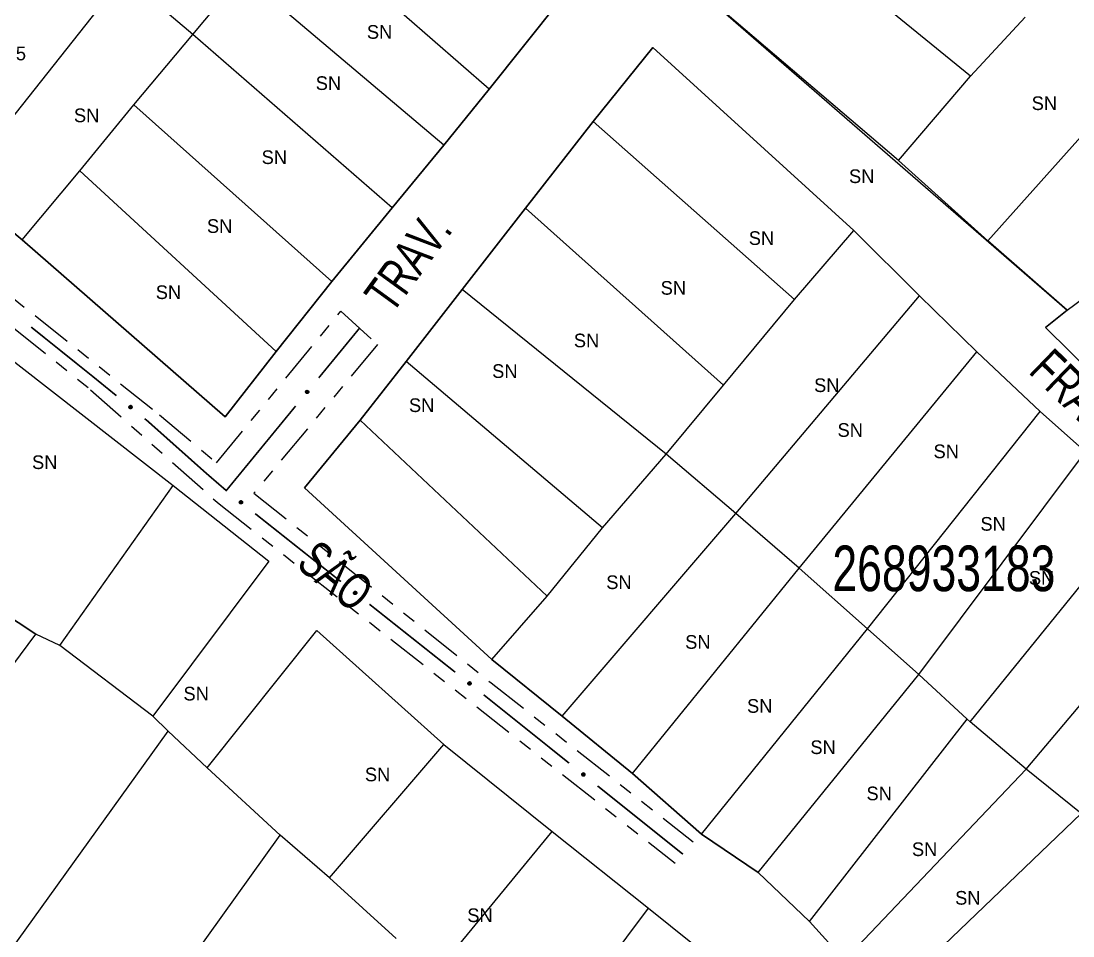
# Model space of a CAD drawing. Extents: x 207981 to 210201, y 4876477 to 4878908.
# Drawn here: x 209645 to 209760.5, y 4877501.6 to 4877602 of the extents above; entities that cross this region are included whole.
import ezdxf
from ezdxf.enums import TextEntityAlignment as Align

# ---------------------------------------------------------------- set-up
doc = ezdxf.new("R2010")
doc.units = 0
doc.header["$LTSCALE"] = 1.5
doc.header["$MEASUREMENT"] = 0
doc.linetypes.add('TRACO_25', pattern=[8, 3, -1, 1, -1, 1, -1])
for name, color, linetype in [('CD_MALHA_LOTES', 7, 'CONTINUOUS'), ('CD_TXT_QUADRA', 255, 'CONTINUOUS'), ('RU-QUADRA', 210, 'CONTINUOUS'), ('SV-EIXO-RUA-N-PAV', 6, 'CONTINUOUS'), ('SV-RUA-NAO-PAV', 7, 'CONTINUOUS'), ('SV-TXT-RUA-N-PAV', 7, 'CONTINUOUS'), ('Th_NmrPort', 1, 'CONTINUOUS')]:
    doc.layers.add(name, color=color, linetype=linetype)
doc.styles.add('ARIAL', font='ARIAL.SHX')

msp = doc.modelspace()

# ---------------------------------------------------------------- linework, layer by layer
at = {"layer": 'CD_MALHA_LOTES', "linetype": 'Continuous', "flags": 128}
for points in [[(209749.210437, 4877595.983251), (209726.475397, 4877614.534412)], [(209696.398832, 4877594.56231), (209674.611085, 4877613.547648)], [(209638.10082, 4877583.90526), (209656.336218, 4877606.956065)], [(209663.875094, 4877600.561835), (209656.336218, 4877606.956065)], [(209663.875094, 4877600.561835), (209669.322031, 4877607.113947)], [(209691.425542, 4877588.404904), (209669.322031, 4877607.113947)], [(209741.316326, 4877586.74714), (209719.291755, 4877605.535125)], [(209704.05612, 4877604.193126), (209696.398832, 4877594.56231)], [(209749.210437, 4877595.983251), (209755.209962, 4877602.456422)], [(209657.401923, 4877592.825606), (209663.875094, 4877600.561835)], [(209685.741782, 4877581.537027), (209663.875094, 4877600.561835)], [(209751.105024, 4877577.905736), (209771.156067, 4877600.325012)], [(209707.805823, 4877591.00996), (209714.357936, 4877599.140895)], [(209714.357936, 4877599.140895), (209736.421977, 4877579.050382)], [(209741.316326, 4877586.74714), (209749.210437, 4877595.983251)], [(209696.398832, 4877594.56231), (209691.425542, 4877588.404904)], [(209651.481339, 4877585.602494), (209657.401923, 4877592.825606)], [(209679.110729, 4877573.445563), (209657.401923, 4877592.825606)], [(209700.385359, 4877581.497556), (209707.805823, 4877591.00996)], [(209729.909335, 4877571.472035), (209707.805823, 4877591.00996)], [(209691.425542, 4877588.404904), (209685.741782, 4877581.537027)], [(209759.828017, 4877570.287918), (209784.062939, 4877588.247021)], [(209751.105024, 4877577.905736), (209741.316326, 4877586.74714)], [(209645.126579, 4877578.024147), (209651.481339, 4877585.602494)], [(209673.032263, 4877565.788275), (209651.481339, 4877585.602494)], [(209645.126579, 4877578.024147), (209638.10082, 4877583.90526)], [(209685.741782, 4877581.537027), (209679.110729, 4877573.445563)], [(209693.438541, 4877572.57721), (209700.385359, 4877581.497556)], [(209722.094165, 4877562.078042), (209700.385359, 4877581.497556)], [(209729.909335, 4877571.472035), (209736.421977, 4877579.050382)], [(209736.421977, 4877579.050382), (209743.605618, 4877571.86674)], [(209667.427444, 4877558.604633), (209645.126579, 4877578.024147)], [(209759.828017, 4877570.287918), (209751.105024, 4877577.905736)], [(209679.110729, 4877573.445563), (209673.032263, 4877565.788275)], [(209687.281134, 4877564.683099), (209693.438541, 4877572.57721)], [(209715.818346, 4877554.499696), (209693.438541, 4877572.57721)], [(209723.475634, 4877547.987054), (209743.605618, 4877571.86674)], [(209743.605618, 4877571.86674), (209749.920907, 4877565.748804)], [(209722.094165, 4877562.078042), (209729.909335, 4877571.472035)], [(209638.353283, 4877569.233285), (209661.713006, 4877551.056932)], [(209757.459783, 4877568.393331), (209759.828017, 4877570.287918)], [(209765.511777, 4877560.420279), (209757.459783, 4877568.393331)], [(209673.032263, 4877565.788275), (209667.427444, 4877558.604633)], [(209730.422452, 4877541.987529), (209749.920907, 4877565.748804)], [(209749.920907, 4877565.748804), (209756.867725, 4877559.196692)], [(209682.228903, 4877558.249398), (209687.281134, 4877564.683099)], [(209708.832058, 4877546.408231), (209687.281134, 4877564.683099)], [(209715.818346, 4877554.499696), (209722.094165, 4877562.078042)], [(209737.921858, 4877535.356476), (209756.867725, 4877559.196692)], [(209756.867725, 4877559.196692), (209761.841015, 4877554.775989)], [(209676.110966, 4877550.828934), (209682.228903, 4877558.249398)], [(209702.753592, 4877538.908826), (209682.228903, 4877558.249398)], [(209708.832058, 4877546.408231), (209715.818346, 4877554.499696)], [(209723.475634, 4877547.987054), (209715.818346, 4877554.499696)], [(209743.526677, 4877530.343715), (209761.841015, 4877554.775989)], [(209649.272917, 4877533.502584), (209661.713006, 4877551.056932)], [(209661.713006, 4877551.056932), (209672.21797, 4877542.763539)], [(209696.675126, 4877531.962008), (209676.110966, 4877550.828934)], [(209749.170967, 4877525.133601), (209768.472069, 4877548.894877)], [(209704.411355, 4877525.76513), (209723.475634, 4877547.987054)], [(209730.422452, 4877541.987529), (209723.475634, 4877547.987054)], [(209702.753592, 4877538.908826), (209708.832058, 4877546.408231)], [(209646.646676, 4877534.746593), (209632.824354, 4877543.869325)], [(209672.21797, 4877542.763539), (209659.501435, 4877525.762084)], [(209755.328373, 4877519.923488), (209774.984711, 4877543.290057)], [(209712.108114, 4877519.449841), (209730.422452, 4877541.987529)], [(209737.921858, 4877535.356476), (209730.422452, 4877541.987529)], [(209696.675126, 4877531.962008), (209702.753592, 4877538.908826)], [(209622.595837, 4877502.402361), (209646.646676, 4877534.746593)], [(209649.272917, 4877533.502584), (209646.646676, 4877534.746593)], [(209665.445033, 4877520.094932), (209677.470452, 4877535.161262)], [(209677.470452, 4877535.161262), (209691.430997, 4877522.652061)], [(209719.710289, 4877512.814005), (209737.921858, 4877535.356476)], [(209743.526677, 4877530.343715), (209737.921858, 4877535.356476)], [(209659.501435, 4877525.762084), (209649.272917, 4877533.502584)], [(209704.411355, 4877525.76513), (209696.675126, 4877531.962008)], [(209725.922809, 4877508.595438), (209743.526677, 4877530.343715)], [(209748.834428, 4877525.409895), (209743.526677, 4877530.343715)], [(209659.501435, 4877525.762084), (209661.160113, 4877524.103405)], [(209712.108114, 4877519.449841), (209704.411355, 4877525.76513)], [(209731.527628, 4877503.227443), (209748.834428, 4877525.409895)], [(209749.170967, 4877525.133601), (209748.834428, 4877525.409895)], [(209755.328373, 4877519.923488), (209749.170967, 4877525.133601)], [(209636.832828, 4877490.307829), (209661.160113, 4877524.103405)], [(209661.160113, 4877524.103405), (209665.445033, 4877520.094932)], [(209678.852685, 4877508.000401), (209691.430997, 4877522.652061)], [(209691.430997, 4877522.652061), (209703.318193, 4877513.11466)], [(209673.461979, 4877512.69999), (209665.445033, 4877520.094932)], [(209735.395742, 4877498.964622), (209755.328373, 4877519.923488)], [(209761.367369, 4877515.06861), (209755.328373, 4877519.923488)], [(209719.710289, 4877512.814005), (209712.108114, 4877519.449841)], [(209740.053268, 4877494.662332), (209761.367369, 4877515.06861)], [(209649.687586, 4877479.526419), (209673.461979, 4877512.69999)], [(209678.852685, 4877508.000401), (209673.461979, 4877512.69999)], [(209690.463435, 4877497.495437), (209703.318193, 4877513.11466)], [(209703.318193, 4877513.11466), (209713.892269, 4877504.683044)], [(209725.922809, 4877508.595438), (209719.710289, 4877512.814005)], [(209731.527628, 4877503.227443), (209725.922809, 4877508.595438)], [(209686.178515, 4877501.365687), (209678.852685, 4877508.000401)], [(209701.86685, 4877488.649151), (209713.892269, 4877504.683044)], [(209713.892269, 4877504.683044), (209723.706117, 4877496.804321)], [(209735.395742, 4877498.964622), (209731.527628, 4877503.227443)]]:
    msp.add_lwpolyline(points, dxfattribs=at)
at = {"layer": 'RU-QUADRA', "linetype": 'Continuous', "flags": 128}
for points in [[(209638.10082, 4877583.90526), (209645.126579, 4877578.024147), (209667.427444, 4877558.604633), (209673.032263, 4877565.788275), (209679.110729, 4877573.445563), (209685.741782, 4877581.537027), (209691.425542, 4877588.404904), (209696.398832, 4877594.56231), (209704.05612, 4877604.193126), (209682.347314, 4877623.020582), (209674.492674, 4877630.283164), (209666.203857, 4877637.624688), (209659.572803, 4877643.347918), (209652.073397, 4877649.82109), (209644.573992, 4877656.92579)], [(209784.773409, 4877637.11157), (209757.93343, 4877655.50485), (209719.291755, 4877605.535125), (209759.828017, 4877570.287918), (209757.459783, 4877568.393331), (209765.511777, 4877560.420279)], [(209530.953846, 4877624.384347), (209546.020176, 4877645.117829), (209569.172564, 4877626.25036), (209580.921538, 4877616.160066), (209592.394064, 4877606.760887), (209603.866591, 4877597.499932), (209604.69593, 4877598.260159), (209616.444904, 4877588.446311), (209627.710095, 4877578.770686), (209638.353283, 4877569.233285), (209661.713006, 4877551.056932), (209672.21797, 4877542.763539)], [(209761.841015, 4877554.775989), (209756.867725, 4877559.196692), (209749.920907, 4877565.748804), (209743.605618, 4877571.86674), (209736.421977, 4877579.050382), (209714.357936, 4877599.140895), (209707.805823, 4877591.00996), (209700.385359, 4877581.497556), (209693.438541, 4877572.57721), (209687.281134, 4877564.683099), (209682.228903, 4877558.249398), (209676.110966, 4877550.828934), (209696.675126, 4877531.962008), (209704.411355, 4877525.76513), (209712.108114, 4877519.449841), (209719.710289, 4877512.814005), (209725.922809, 4877508.595438), (209731.527628, 4877503.227443), (209735.395742, 4877498.964622)], [(209665.445033, 4877520.094932), (209677.470452, 4877535.161262), (209691.430997, 4877522.652061), (209703.318193, 4877513.11466), (209713.892269, 4877504.683044), (209723.706117, 4877496.804321), (209733.658189, 4877488.787374), (209748.102515, 4877477.245736), (209756.810577, 4877470.887468), (209769.527113, 4877460.797173), (209779.893854, 4877452.642004), (209789.016586, 4877445.108839), (209800.903782, 4877435.70966)]]:
    msp.add_lwpolyline(points, dxfattribs=at)
at = {"layer": 'RU-QUADRA', "linetype": 'Continuous'}
for points in [[(209632.824354, 4877543.869325), (209646.646676, 4877534.746593)], [(209672.21797, 4877542.763539), (209659.501435, 4877525.762084)], [(209649.272917, 4877533.502584), (209646.646676, 4877534.746593)], [(209659.501435, 4877525.762084), (209649.272917, 4877533.502584)], [(209659.501435, 4877525.762084), (209661.160113, 4877524.103405), (209665.445033, 4877520.094932)], [(209665.445033, 4877520.094932), (209673.461979, 4877512.69999)], [(209678.852685, 4877508.000401), (209673.461979, 4877512.69999)], [(209678.852685, 4877508.000401), (209686.178515, 4877501.365687)]]:
    msp.add_lwpolyline(points, dxfattribs=at)
at = {"layer": 'SV-EIXO-RUA-N-PAV', "const_width": 0.18}
for points in [[(209653.021625, 4877562.927561), (209646.135899, 4877568.449682)], [(209677.691572, 4877562.878915), (209682.132256, 4877568.290045)], [(209682.132256, 4877568.290045), (209682.163709, 4877568.328371)], [(209653.156214, 4877562.818065), (209653.021625, 4877562.927561)], [(209655.483349, 4877560.924803), (209653.156214, 4877562.818065)], [(209667.541437, 4877550.510619), (209675.154038, 4877559.786841)], [(209658.929687, 4877558.121003), (209658.586196, 4877558.400453)], [(209659.345779, 4877557.750421), (209658.929687, 4877558.121003)], [(209665.338431, 4877552.413215), (209659.345779, 4877557.750421)], [(209666.076474, 4877551.775814), (209665.338431, 4877552.413215)], [(209667.541437, 4877550.510619), (209666.076474, 4877551.775814)], [(209667.591667, 4877550.470435), (209667.541437, 4877550.510619)], [(209680.123101, 4877540.522447), (209670.719311, 4877547.976891)], [(209692.661488, 4877530.583188), (209683.257698, 4877538.037632)], [(209705.16592, 4877520.601292), (209695.795495, 4877528.097633)], [(209717.659821, 4877510.606171), (209708.289396, 4877518.102512)]]:
    msp.add_lwpolyline(points, dxfattribs=at)
at = {"layer": 'SV-EIXO-RUA-N-PAV'}
for points in [[(209676.246563, 4877561.291644), (209676.241079, 4877561.340244), (209676.246304, 4877561.383134), (209676.260958, 4877561.417653), (209676.281862, 4877561.44478), (209676.306372, 4877561.470123), (209676.336722, 4877561.490222), (209676.375347, 4877561.505068), (209676.424061, 4877561.510911), (209676.467647, 4877561.502671), (209676.502257, 4877561.490115), (209676.531798, 4877561.469946), (209676.556019, 4877561.445723), (209676.575854, 4877561.413507), (209676.590517, 4877561.374217), (209676.595207, 4877561.325091), (209676.589796, 4877561.283078), (209676.574745, 4877561.250062), (209676.554281, 4877561.220492), (209676.528948, 4877561.194918), (209676.499043, 4877561.17536), (209676.459457, 4877561.160668), (209676.410908, 4877561.156682), (209676.368943, 4877561.1616), (209676.335725, 4877561.176183), (209676.307066, 4877561.196986), (209676.281348, 4877561.22126), (209676.259874, 4877561.250927), (209676.246563, 4877561.291644)], [(209657.076757, 4877559.486562), (209657.028181, 4877559.480872), (209656.985268, 4877559.485914), (209656.950687, 4877559.500422), (209656.923472, 4877559.521209), (209656.898025, 4877559.545612), (209656.877797, 4877559.575875), (209656.862786, 4877559.614437), (209656.856736, 4877559.663126), (209656.864791, 4877559.706746), (209656.8772, 4877559.74141), (209656.897242, 4877559.771036), (209656.921362, 4877559.79536), (209656.953493, 4877559.815332), (209656.99272, 4877559.830162), (209657.041826, 4877559.835061), (209657.083862, 4877559.829829), (209657.116941, 4877559.814919), (209657.146598, 4877559.794581), (209657.172279, 4877559.769357), (209657.191965, 4877559.739535), (209657.206825, 4877559.700012), (209657.211018, 4877559.651481), (209657.206278, 4877559.609495), (209657.191837, 4877559.576215), (209657.171157, 4877559.547468), (209657.146991, 4877559.521647), (209657.117416, 4877559.500047), (209657.076757, 4877559.486562)], [(209669.196833, 4877549.04533), (209669.148305, 4877549.039241), (209669.105353, 4877549.043931), (209669.070654, 4877549.058153), (209669.043269, 4877549.078717), (209669.017622, 4877549.10291), (209668.997146, 4877549.133006), (209668.981819, 4877549.171443), (209668.975369, 4877549.220081), (209668.983066, 4877549.263766), (209668.995189, 4877549.29853), (209669.014988, 4877549.32832), (209669.038907, 4877549.352841), (209669.070873, 4877549.373076), (209669.109977, 4877549.388228), (209669.159041, 4877549.39353), (209669.201119, 4877549.388644), (209669.23432, 4877549.374006), (209669.264143, 4877549.353912), (209669.29003, 4877549.328899), (209669.309959, 4877549.29924), (209669.325144, 4877549.259841), (209669.329736, 4877549.211346), (209669.325341, 4877549.169323), (209669.311173, 4877549.135925), (209669.29073, 4877549.107009), (209669.266777, 4877549.080991), (209669.237381, 4877549.059148), (209669.196833, 4877549.04533)], [(209681.734612, 4877539.10452), (209681.686112, 4877539.098214), (209681.643139, 4877539.102712), (209681.608377, 4877539.11678), (209681.580901, 4877539.137221), (209681.555146, 4877539.161299), (209681.534536, 4877539.191304), (209681.519038, 4877539.229673), (209681.512371, 4877539.27828), (209681.519872, 4877539.321999), (209681.531841, 4877539.356817), (209681.551506, 4877539.386696), (209681.575315, 4877539.411323), (209681.60719, 4877539.431701), (209681.646227, 4877539.447027), (209681.695266, 4877539.452548), (209681.737365, 4877539.447849), (209681.770631, 4877539.433359), (209681.800544, 4877539.413399), (209681.826543, 4877539.388502), (209681.846604, 4877539.358933), (209681.861965, 4877539.319601), (209681.866772, 4877539.271127), (209681.862565, 4877539.229085), (209681.848546, 4877539.195624), (209681.828233, 4877539.166618), (209681.804397, 4877539.140493), (209681.775098, 4877539.118519), (209681.734612, 4877539.10452)], [(209694.272999, 4877529.165261), (209694.224499, 4877529.158956), (209694.181526, 4877529.163454), (209694.146764, 4877529.177522), (209694.119287, 4877529.197963), (209694.093533, 4877529.222041), (209694.072923, 4877529.252045), (209694.057424, 4877529.290414), (209694.050758, 4877529.339022), (209694.058259, 4877529.382741), (209694.070227, 4877529.417559), (209694.089892, 4877529.447437), (209694.113702, 4877529.472064), (209694.145577, 4877529.492442), (209694.184613, 4877529.507769), (209694.233653, 4877529.51329), (209694.275752, 4877529.508591), (209694.309018, 4877529.494101), (209694.33893, 4877529.474141), (209694.364929, 4877529.449244), (209694.384991, 4877529.419674), (209694.400351, 4877529.380343), (209694.405159, 4877529.331869), (209694.400952, 4877529.289826), (209694.386933, 4877529.256366), (209694.366619, 4877529.227359), (209694.342783, 4877529.201234), (209694.313484, 4877529.17926), (209694.272999, 4877529.165261)], [(209706.771087, 4877519.176187), (209706.722559, 4877519.170098), (209706.679606, 4877519.174788), (209706.644908, 4877519.18901), (209706.617523, 4877519.209574), (209706.591876, 4877519.233767), (209706.5714, 4877519.263863), (209706.556073, 4877519.3023), (209706.549623, 4877519.350937), (209706.557319, 4877519.394622), (209706.569443, 4877519.429387), (209706.589241, 4877519.459177), (209706.613161, 4877519.483698), (209706.645126, 4877519.503933), (209706.684231, 4877519.519085), (209706.733294, 4877519.524387), (209706.775372, 4877519.519501), (209706.808573, 4877519.504862), (209706.838396, 4877519.484769), (209706.864283, 4877519.459756), (209706.884213, 4877519.430097), (209706.899398, 4877519.390698), (209706.903989, 4877519.342203), (209706.899594, 4877519.300179), (209706.885426, 4877519.266782), (209706.864983, 4877519.237866), (209706.841031, 4877519.211848), (209706.811634, 4877519.190005), (209706.771087, 4877519.176187)]]:
    msp.add_lwpolyline(points, close=True, dxfattribs=at)
for points in [[(209676.241079, 4877561.340244), (209676.336722, 4877561.490222)], [(209676.243952, 4877561.364707), (209676.316694, 4877561.472703)], [(209676.244651, 4877561.318238), (209676.351669, 4877561.491661)], [(209676.246304, 4877561.383134), (209676.306372, 4877561.470123)], [(209676.246563, 4877561.291644), (209676.375347, 4877561.505068)], [(209676.255142, 4877561.270795), (209676.398923, 4877561.504072)], [(209676.259874, 4877561.250927), (209676.424061, 4877561.510911)], [(209676.273721, 4877561.239661), (209676.442605, 4877561.503527)], [(209676.281348, 4877561.22126), (209676.467647, 4877561.502671)], [(209676.295763, 4877561.212746), (209676.480418, 4877561.493678)], [(209676.307066, 4877561.196986), (209676.502257, 4877561.490115)], [(209676.323377, 4877561.188319), (209676.517932, 4877561.477014)], [(209676.335725, 4877561.176183), (209676.531798, 4877561.469946)], [(209676.35513, 4877561.171087), (209676.542382, 4877561.455184)], [(209676.368943, 4877561.1616), (209676.556019, 4877561.445723)], [(209676.392077, 4877561.160183), (209676.563747, 4877561.425294)], [(209676.410908, 4877561.156682), (209676.575854, 4877561.413507)], [(209676.436436, 4877561.162614), (209676.58165, 4877561.391184)], [(209676.459457, 4877561.160668), (209676.590517, 4877561.374217)], [(209676.480904, 4877561.173781), (209676.5883, 4877561.343363)], [(209676.499043, 4877561.17536), (209676.595207, 4877561.325091)], [(209676.516257, 4877561.188897), (209676.58881, 4877561.298815)], [(209676.528948, 4877561.194918), (209676.589796, 4877561.283078)], [(209657.117416, 4877559.500047), (209656.856736, 4877559.663126)], [(209657.076757, 4877559.486562), (209656.862786, 4877559.614437)], [(209657.097569, 4877559.49523), (209656.863682, 4877559.638017)], [(209657.128624, 4877559.513942), (209656.864041, 4877559.681701)], [(209657.146991, 4877559.521647), (209656.864791, 4877559.706746)], [(209657.155445, 4877559.536098), (209656.873729, 4877559.719555)], [(209657.050171, 4877559.484538), (209656.876294, 4877559.590816)], [(209657.171157, 4877559.547468), (209656.8772, 4877559.74141)], [(209657.028181, 4877559.480872), (209656.877797, 4877559.575875)], [(209657.179754, 4877559.563816), (209656.890234, 4877559.75714)], [(209657.003706, 4877559.483641), (209656.8954, 4877559.555922)], [(209657.191837, 4877559.576215), (209656.897242, 4877559.771036)], [(209656.985268, 4877559.485914), (209656.898025, 4877559.545612)], [(209657.196851, 4877559.595642), (209656.911959, 4877559.781682)], [(209657.206278, 4877559.609495), (209656.921362, 4877559.79536)], [(209657.207597, 4877559.632635), (209656.941758, 4877559.803175)], [(209657.211018, 4877559.651481), (209656.953493, 4877559.815332)], [(209657.204978, 4877559.676983), (209656.975791, 4877559.821223)], [(209657.206825, 4877559.700012), (209656.99272, 4877559.830162)], [(209657.193622, 4877559.721403), (209657.023584, 4877559.828076)], [(209657.191965, 4877559.739535), (209657.041826, 4877559.835061)], [(209657.178354, 4877559.756692), (209657.068129, 4877559.828776)], [(209657.172279, 4877559.769357), (209657.083862, 4877559.829829)], [(209669.237381, 4877549.059148), (209668.975369, 4877549.220081)], [(209669.196833, 4877549.04533), (209668.981819, 4877549.171443)], [(209669.248474, 4877549.073135), (209668.982522, 4877549.238715)], [(209669.217574, 4877549.054169), (209668.982522, 4877549.195029)], [(209669.266777, 4877549.080991), (209668.983066, 4877549.263766)], [(209669.275112, 4877549.095511), (209668.991898, 4877549.276648)], [(209669.29073, 4877549.107009), (209668.995189, 4877549.29853)], [(209669.170265, 4877549.043087), (209668.995521, 4877549.147934)], [(209669.148305, 4877549.039241), (209668.997146, 4877549.133006)], [(209669.299192, 4877549.123427), (209669.008094, 4877549.314367)], [(209669.123809, 4877549.041809), (209669.014913, 4877549.113198)], [(209669.311173, 4877549.135925), (209669.014988, 4877549.32832)], [(209669.105353, 4877549.043931), (209669.017622, 4877549.10291)], [(209669.316027, 4877549.155392), (209669.029617, 4877549.339087)], [(209669.325341, 4877549.169323), (209669.038907, 4877549.352841)], [(209669.326469, 4877549.192472), (209669.059239, 4877549.360823)], [(209669.329736, 4877549.211346), (209669.070873, 4877549.373076)], [(209669.323486, 4877549.236798), (209669.093122, 4877549.37915)], [(209669.325144, 4877549.259841), (209669.109977, 4877549.388228)], [(209669.311765, 4877549.281123), (209669.140857, 4877549.386396)], [(209669.309959, 4877549.29924), (209669.159041, 4877549.39353)], [(209669.296209, 4877549.316285), (209669.185395, 4877549.387461)], [(209669.29003, 4877549.328899), (209669.201119, 4877549.388644)], [(209681.775098, 4877539.118519), (209681.512371, 4877539.27828)], [(209681.734612, 4877539.10452), (209681.519038, 4877539.229673)], [(209681.786128, 4877539.132555), (209681.51944, 4877539.296947)], [(209681.755313, 4877539.113451), (209681.519635, 4877539.253261)], [(209681.804397, 4877539.140493), (209681.519872, 4877539.321999)], [(209681.812666, 4877539.155049), (209681.528647, 4877539.334921)], [(209681.828233, 4877539.166618), (209681.531841, 4877539.356817)], [(209681.708054, 4877539.102159), (209681.532844, 4877539.206224)], [(209681.686112, 4877539.098214), (209681.534536, 4877539.191304)], [(209681.836622, 4877539.183073), (209681.544674, 4877539.372712)], [(209681.848546, 4877539.195624), (209681.551506, 4877539.386696)], [(209681.661604, 4877539.100673), (209681.552391, 4877539.171575)], [(209681.853314, 4877539.215113), (209681.566087, 4877539.397527)], [(209681.862565, 4877539.229085), (209681.575315, 4877539.411323)], [(209681.86359, 4877539.252239), (209681.595611, 4877539.419396)], [(209681.866772, 4877539.271127), (209681.60719, 4877539.431701)], [(209681.860409, 4877539.296551), (209681.629412, 4877539.437874)], [(209681.861965, 4877539.319601), (209681.646227, 4877539.447027)], [(209681.848491, 4877539.340823), (209681.677114, 4877539.445332)], [(209681.846604, 4877539.358933), (209681.695266, 4877539.452548)], [(209681.832778, 4877539.375916), (209681.721648, 4877539.446597)], [(209681.826543, 4877539.388502), (209681.737365, 4877539.447849)], [(209681.643139, 4877539.102712), (209681.555146, 4877539.161299)], [(209694.313484, 4877529.17926), (209694.050758, 4877529.339022)], [(209694.272999, 4877529.165261), (209694.057424, 4877529.290414)], [(209694.324515, 4877529.193296), (209694.057826, 4877529.357688)], [(209694.2937, 4877529.174192), (209694.058021, 4877529.314003)], [(209694.342783, 4877529.201234), (209694.058259, 4877529.382741)], [(209694.351053, 4877529.215791), (209694.067034, 4877529.395662)], [(209694.366619, 4877529.227359), (209694.070227, 4877529.417559)], [(209694.246441, 4877529.1629), (209694.071231, 4877529.266966)], [(209694.224499, 4877529.158956), (209694.072923, 4877529.252045)], [(209694.375008, 4877529.243814), (209694.083061, 4877529.433453)], [(209694.386933, 4877529.256366), (209694.089892, 4877529.447437)], [(209694.199991, 4877529.161414), (209694.090778, 4877529.232317)], [(209694.181526, 4877529.163454), (209694.093533, 4877529.222041)], [(209694.391701, 4877529.275855), (209694.104474, 4877529.458269)], [(209694.400952, 4877529.289826), (209694.113702, 4877529.472064)], [(209694.401977, 4877529.312981), (209694.133998, 4877529.480137)], [(209694.405159, 4877529.331869), (209694.145577, 4877529.492442)], [(209694.398796, 4877529.357292), (209694.167799, 4877529.498615)], [(209694.400351, 4877529.380343), (209694.184613, 4877529.507769)], [(209694.386877, 4877529.401565), (209694.215501, 4877529.506074)], [(209694.384991, 4877529.419674), (209694.233653, 4877529.51329)], [(209694.371164, 4877529.436657), (209694.260034, 4877529.507338)], [(209694.364929, 4877529.449244), (209694.275752, 4877529.508591)], [(209706.811634, 4877519.190005), (209706.549623, 4877519.350937)], [(209706.771087, 4877519.176187), (209706.556073, 4877519.3023)], [(209706.822727, 4877519.203992), (209706.556775, 4877519.369572)], [(209706.791827, 4877519.185025), (209706.556775, 4877519.325886)], [(209706.841031, 4877519.211848), (209706.557319, 4877519.394622)], [(209706.849365, 4877519.226367), (209706.566152, 4877519.407505)], [(209706.864983, 4877519.237866), (209706.569443, 4877519.429387)], [(209706.744519, 4877519.173944), (209706.569774, 4877519.278791)], [(209706.722559, 4877519.170098), (209706.5714, 4877519.263863)], [(209706.873446, 4877519.254284), (209706.582348, 4877519.445224)], [(209706.698062, 4877519.172665), (209706.589167, 4877519.244055)], [(209706.885426, 4877519.266782), (209706.589241, 4877519.459177)], [(209706.679606, 4877519.174788), (209706.591876, 4877519.233767)], [(209706.890281, 4877519.286249), (209706.603871, 4877519.469944)], [(209706.899594, 4877519.300179), (209706.613161, 4877519.483698)], [(209706.900723, 4877519.323329), (209706.633492, 4877519.49168)], [(209706.903989, 4877519.342203), (209706.645126, 4877519.503933)], [(209706.897739, 4877519.367654), (209706.667375, 4877519.510007)], [(209706.899398, 4877519.390698), (209706.684231, 4877519.519085)], [(209706.886019, 4877519.41198), (209706.71511, 4877519.517252)], [(209706.884213, 4877519.430097), (209706.733294, 4877519.524387)], [(209706.870462, 4877519.447142), (209706.759649, 4877519.518318)], [(209706.864283, 4877519.459756), (209706.775372, 4877519.519501)]]:
    msp.add_lwpolyline(points, dxfattribs=at)
at = {"layer": 'SV-RUA-NAO-PAV', "linetype": 'TRACO_25'}
for points in [[(209542.716864, 4877660.912826, 10.90486), (209542.823765, 4877658.575194, 10.954764), (209543.820893, 4877656.852882, 10.954764), (209546.721629, 4877654.67733, 10.954764), (209550.800788, 4877652.229835, 10.954764), (209580.669299, 4877626.621779, 10.979716), (209599.796024, 4877608.990746, 11.553606), (209618.390356, 4877592.137313, 12.426916), (209660.223498, 4877558.8277, 13.400034), (209666.477902, 4877553.55037, 13.400034), (209680.12688, 4877570.195465, 13.400034), (209684.121703, 4877566.533544, 13.400034), (209670.583692, 4877550.221351, 13.400034), (209696.617664, 4877529.40408, 13.499841), (209718.775868, 4877511.970517, 13.624599)], [(209537.512512, 4877653.907623, 10.430778), (209539.832382, 4877654.224091, 10.430778), (209541.645341, 4877653.680203, 10.705247), (209545.089965, 4877651.867243, 10.805054), (209549.078476, 4877649.329099, 10.90486), (209578.772621, 4877623.853957, 11.778172), (209616.136523, 4877590.938929, 12.47682), (209652.656051, 4877561.577074, 13.375082), (209666.753551, 4877549.051523, 13.549744), (209716.789039, 4877509.625654, 13.64955)]]:
    msp.add_polyline3d(points, dxfattribs=at)

# ---------------------------------------------------------------- texts
at = {"layer": 'CD_TXT_QUADRA', "style": 'ARIAL', "width": 0.7}
msp.add_text('268933183', height=5, dxfattribs=at).set_placement((209734.055683, 4877539.473376))
at = {"layer": 'SV-TXT-RUA-N-PAV', "style": 'ARIAL', "width": 0.7}
for s, rotation, p in [('TRAV.', 54, (209685.734144, 4877569.784411)), ('FRANCISCO', 316, (209755.473365, 4877563.482674)), ('SÃO', 321, (209675.091211, 4877542.196808))]:
    msp.add_text(s, height=4, rotation=rotation, dxfattribs=at).set_placement(p)
at = {"layer": 'Th_NmrPort', "color": 1}
for s, p in [('SN', (209682.976042, 4877600.83458)), ('25', (209643.336029, 4877598.469807)), ('SN', (209677.358359, 4877595.216897)), ('SN', (209755.92723, 4877593.014937)), ('SN', (209650.826273, 4877591.681773)), ('SN', (209671.42371, 4877587.09157)), ('SN', (209735.880043, 4877585.003337)), ('SN', (209665.420783, 4877579.534199)), ('SN', (209724.878747, 4877578.215303)), ('SN', (209659.8031, 4877572.278025)), ('SN', (209715.210498, 4877572.752422)), ('SN', (209705.684997, 4877566.979937)), ('SN', (209696.718959, 4877563.623688)), ('SN', (209732.048605, 4877562.071903)), ('SN', (209687.590224, 4877559.878566)), ('SN', (209734.623377, 4877557.15643)), ('SN', (209745.156532, 4877554.815729)), ('SN', (209646.227544, 4877553.62318)), ('SN', (209750.306075, 4877546.857345)), ('SN', (209755.621124, 4877540.923881)), ('SN', (209709.24171, 4877540.450746)), ('SN', (209717.902305, 4877533.896782)), ('SN', (209662.846523, 4877528.226571)), ('SN', (209724.690338, 4877526.874679)), ('SN', (209731.641068, 4877522.348077)), ('SN', (209682.753833, 4877519.357465)), ('SN', (209737.798265, 4877517.277804)), ('SN', (209742.785112, 4877511.154213)), ('SN', (209747.526712, 4877505.821444)), ('SN', (209693.989199, 4877503.908837))]:
    msp.add_text(s, height=1.5, dxfattribs=at).set_placement(p, align=Align.MIDDLE_LEFT)

doc.saveas('drawing.dxf')
